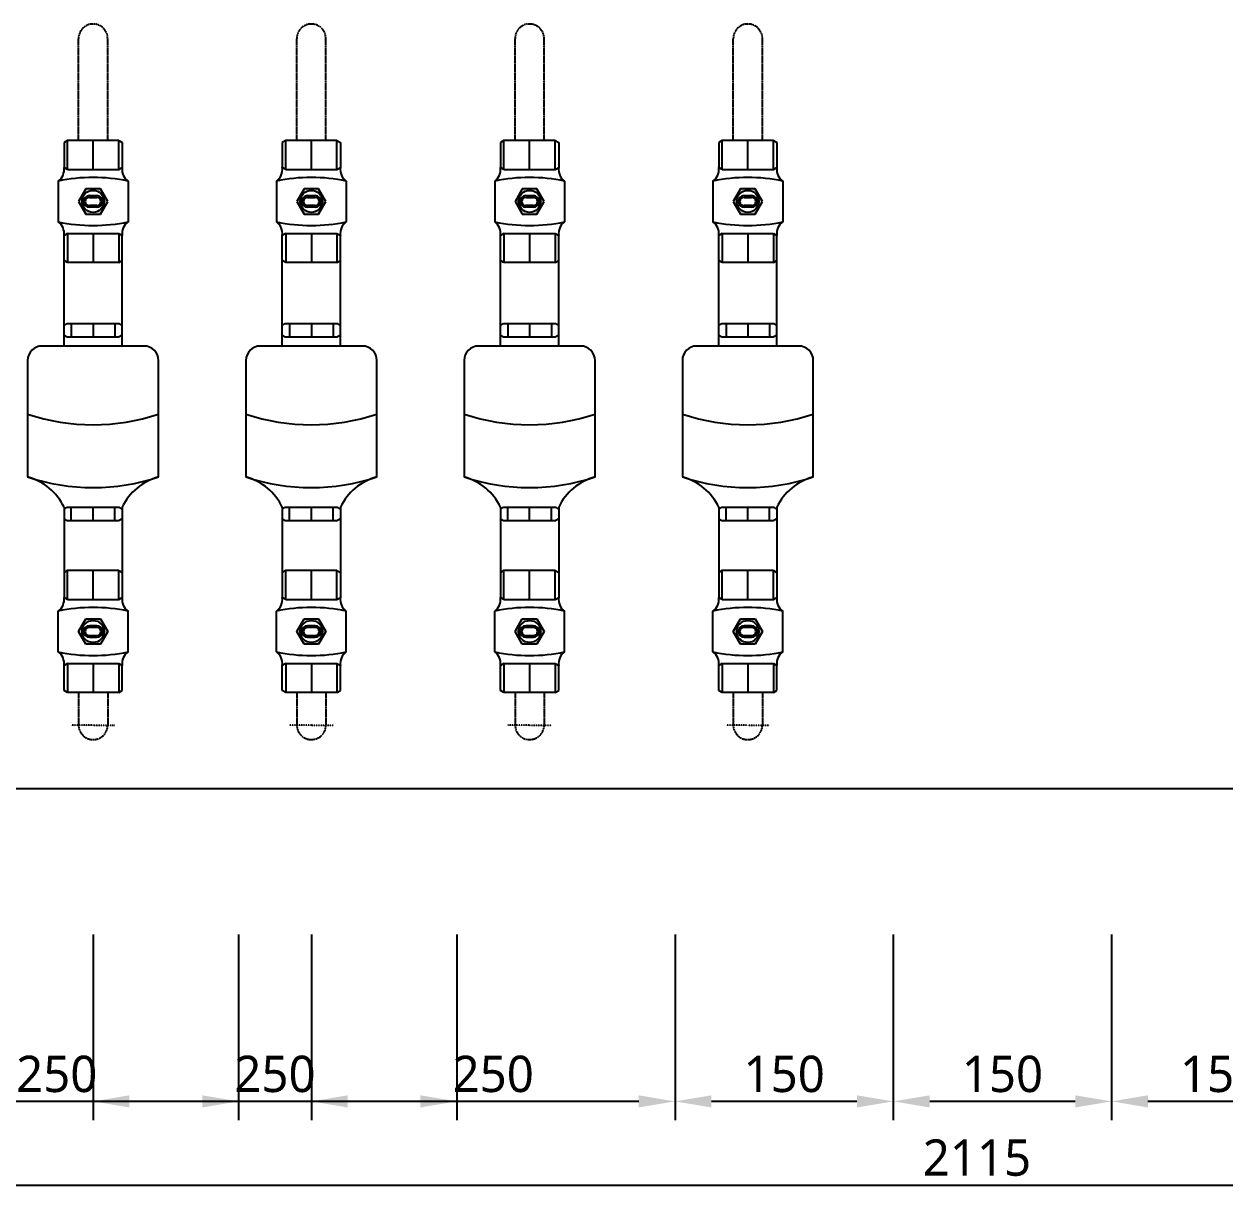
# Model space of a CAD drawing. Header units: millimetres. Extents: x -9013 to 516, y -36629 to 6082.
# Drawn here: x -4895 to -4070, y -32721 to -31910 of the extents above; entities that cross this region are included whole.
import ezdxf

# ---------------------------------------------------------------- set-up
doc = ezdxf.new("R2010")
doc.units = ezdxf.units.MM
doc.header["$LTSCALE"] = 0.05
for name, pattern in [('CENTER', [50.8, 31.75, -6.35, 6.35, -6.35]), ('CENTER2', [28.575, 19.05, -3.175, 3.175, -3.175]), ('DASHDOT', [0.618421, 0.309211, -0.154605, 0, -0.154605])]:
    doc.linetypes.add(name, pattern=pattern)
doc.layers.get('0').update_dxf_attribs({"lineweight": 18})
doc.layers.get('Defpoints').update_dxf_attribs({"color": 140, "lineweight": 18})
for name, color, linetype in [('2CONC', 4, 'Continuous'), ('HVAL___2CO', 7, 'Continuous'), ('HWAT__3CO', 1, 'Continuous'), ('HWAT___1DD', 4, 'DASHDOT'), ('HWAT___5CS', 3, 'CENTER2')]:
    doc.layers.add(name, color=color, linetype=linetype)
doc.layers.add('G-Anno-Std-Cntr', color=1, linetype='CENTER2', lineweight=18)
doc.styles.add('trebuchet_MS', font='trebuc.ttf')
doc.dimstyles.new('MGP', dxfattribs={"dimtxt": 2.5, "dimasz": 2.5, "dimexe": 1.25, "dimexo": 0.625, "dimtad": 1, "dimdec": 0, "dimtxsty": 'trebuchet_MS', "dimcen": 2.5, "dimclrt": 7, "dimadec": 0, "dimazin": 0, "dimtfac": 1, "dimtdec": 0, "dimtmove": 0, "dimatfit": 3, "dimfxl": 1.148294, "dimfxlon": 1, "dimarcsym": 2})

# ---------------------------------------------------------------- blocks, each defined once
blk = doc.blocks.new('*D673')
at = {"color": 0, "lineweight": -2, "transparency": 16777216}
for p, q in [((-5297.48, -32593.15), (-5297.48, -32720.98)), ((-3182.48, -32593.15), (-3182.48, -32720.98)), ((-5272.48, -32707.98), (-3207.48, -32707.98))]:
    blk.add_line(p, q, dxfattribs=at)
at = {"color": 0, "transparency": 16777216}
for points in [[(-5272.48, -32703.82), (-5272.48, -32712.15), (-5297.48, -32707.98)], [(-3207.48, -32703.82), (-3207.48, -32712.15), (-3182.48, -32707.98)]]:
    blk.add_solid(points, dxfattribs=at)
at = {"layer": 'Defpoints', "color": 0, "transparency": 16777216}
for p in [(-3182.48, -32376), (-5297.48, -32407.8), (-3182.48, -32707.98)]:
    blk.add_point(p, dxfattribs=at)
at = {"color": 7, "transparency": 16777216, "insert": (-4239.98, -32689.26), "char_height": 25, "attachment_point": 5, "style": 'trebuchet_MS'}
blk.add_mtext('2115', dxfattribs=at)
blk = doc.blocks.new('h-meter')
at = {"layer": 'HVAL___2CO'}
for p, q in [((-25.38, 45), (-105.38, 45)), ((-15.38, -35), (-15.38, 35)), ((-134.19, 20), (-135.38, 17.94)), ((-135.38, 17.94), (-135.38, -17.94)), ((-126.24, 20), (-134.19, 20)), ((-127.43, 20), (-126.24, 17.94)), ((-126.24, 17.94), (-126.24, -17.94)), ((-15.38, 20), (-1.19, 20)), ((-7.95, 20), (-9.14, 17.94)), ((-9.14, 17.94), (-9.14, -17.94)), ((-1.19, 20), (0, 17.94)), ((0, 17.94), (0, -17.94)), ((-135.38, 15), (-126.24, 15)), ((0, 15), (-9.14, 15)), ((-135.38, 0), (-126.24, 0)), ((0, 0), (-9.14, 0)), ((-135.38, -15), (-126.24, -15)), ((0, -15), (-9.14, -15)), ((-134.19, -20), (-135.38, -17.94)), ((-126.24, -20), (-134.19, -20)), ((-127.43, -20), (-126.24, -17.94)), ((-15.38, -20), (-1.19, -20)), ((-7.95, -20), (-9.14, -17.94)), ((-1.19, -20), (0, -17.94)), ((-105.38, -45), (-25.38, -45))]:
    blk.add_line(p, q, dxfattribs=at)
for centre, radius, start, end in [((-142.55, 54.81), 38.44, 295.10263, 345.21206), ((28.23, 0), 140.99, 161.38677, 198.61323), ((71.48, 0), 140.99, 161.38677, 198.61323), ((-25.38, 35), 10, 0, 90), ((-142.55, -54.81), 38.44, 14.78794, 64.89737), ((-25.38, -35), 10, 270, 0)]:
    blk.add_arc(centre, radius, start, end, dxfattribs=at)
blk = doc.blocks.new('water meter v')
at = {"layer": 'HVAL___2CO'}
h = blk.add_hatch(color=256, dxfattribs=at)
h.paths.add_polyline_path([(-5839.09, 3714.36), (-5829.09, 3714.36), (-5824.09, 3705.7), (-5829.09, 3697.04), (-5839.09, 3697.04), (-5844.09, 3705.7)])
h.paths.add_polyline_path([(-5834.09, 3698.1, 1), (-5834.09, 3713.3, 1)], flags=16)
h.paths.add_polyline_path([(-5836.69, 3701.7), (-5831.49, 3701.7, 1), (-5831.49, 3709.7), (-5836.69, 3709.7, 1)], flags=0)
h.paths.add_polyline_path([(-5836.69, 3702.9), (-5831.49, 3702.9, 1), (-5831.49, 3708.5), (-5836.69, 3708.5, 1)], flags=0)
h = blk.add_hatch(color=256, dxfattribs=at)
h.paths.add_polyline_path([(-5836.69, 3701.7, -1), (-5836.69, 3709.7), (-5831.49, 3709.7, -1), (-5831.49, 3701.7)])
h.paths.add_polyline_path([(-5831.49, 3702.9, 1), (-5831.49, 3708.5), (-5836.69, 3708.5, 1), (-5836.69, 3702.9)], flags=16)
h = blk.add_hatch(color=256, dxfattribs=at)
h.paths.add_polyline_path([(-5839.09, 3401.43), (-5829.09, 3401.43), (-5824.09, 3410.09), (-5829.09, 3418.75), (-5839.09, 3418.75), (-5844.09, 3410.09)])
h.paths.add_polyline_path([(-5834.09, 3417.69, -1), (-5834.09, 3402.49, -1)], flags=16)
h.paths.add_polyline_path([(-5836.69, 3414.09), (-5831.49, 3414.09, -1), (-5831.49, 3406.09), (-5836.69, 3406.09, -1)], flags=0)
h.paths.add_polyline_path([(-5836.69, 3412.89), (-5831.49, 3412.89, -1), (-5831.49, 3407.29), (-5836.69, 3407.29, -1)], flags=0)
h = blk.add_hatch(color=256, dxfattribs=at)
h.paths.add_polyline_path([(-5836.69, 3414.09, 1), (-5836.69, 3406.09), (-5831.49, 3406.09, 1), (-5831.49, 3414.09)])
h.paths.add_polyline_path([(-5831.49, 3412.89, -1), (-5831.49, 3407.29), (-5836.69, 3407.29, -1), (-5836.69, 3412.89)], flags=16)
for p, q in [((-5851.69, 3747.7), (-5854.09, 3746.31)), ((-5816.49, 3747.7), (-5851.69, 3747.7)), ((-5851.69, 3727.7), (-5851.69, 3747.7)), ((-5834.09, 3727.7), (-5834.09, 3747.7)), ((-5816.49, 3747.7), (-5814.09, 3746.31)), ((-5816.49, 3727.7), (-5816.49, 3747.7)), ((-5854.09, 3746.31), (-5854.09, 3729.08)), ((-5814.09, 3746.31), (-5814.09, 3729.08)), ((-5851.69, 3727.7), (-5854.09, 3729.08)), ((-5851.69, 3727.7), (-5816.49, 3727.7)), ((-5816.49, 3727.7), (-5814.09, 3729.08)), ((-5858.09, 3719.7), (-5858.09, 3691.7)), ((-5810.09, 3719.7), (-5810.09, 3691.7)), ((-5839.09, 3714.36), (-5844.09, 3705.7)), ((-5829.09, 3714.36), (-5839.09, 3714.36)), ((-5836.69, 3709.7), (-5831.49, 3709.7)), ((-5836.69, 3708.5), (-5831.49, 3708.5)), ((-5824.09, 3705.7), (-5829.09, 3714.36)), ((-5844.09, 3705.7), (-5839.09, 3697.04)), ((-5831.49, 3702.9), (-5836.69, 3702.9)), ((-5831.49, 3701.7), (-5836.69, 3701.7)), ((-5829.09, 3697.04), (-5824.09, 3705.7)), ((-5839.09, 3697.04), (-5829.09, 3697.04)), ((-5851.69, 3683.7), (-5854.09, 3682.31)), ((-5854.09, 3665.08), (-5854.09, 3682.31)), ((-5851.69, 3683.7), (-5851.69, 3663.7)), ((-5851.69, 3683.7), (-5816.49, 3683.7)), ((-5834.09, 3683.7), (-5834.09, 3663.7)), ((-5816.49, 3683.7), (-5816.49, 3663.7)), ((-5816.49, 3683.7), (-5814.09, 3682.31)), ((-5814.09, 3665.08), (-5814.09, 3682.31)), ((-5851.69, 3663.7), (-5854.09, 3665.08)), ((-5816.49, 3663.7), (-5814.09, 3665.08)), ((-5816.49, 3663.7), (-5851.69, 3663.7)), ((-5851.69, 3452.09), (-5854.09, 3450.71)), ((-5854.09, 3450.71), (-5854.09, 3433.48)), ((-5816.49, 3452.09), (-5851.69, 3452.09)), ((-5851.69, 3432.09), (-5851.69, 3452.09)), ((-5834.09, 3432.09), (-5834.09, 3452.09)), ((-5816.49, 3452.09), (-5814.09, 3450.71)), ((-5816.49, 3432.09), (-5816.49, 3452.09)), ((-5814.09, 3450.71), (-5814.09, 3433.48)), ((-5851.69, 3432.09), (-5854.09, 3433.48)), ((-5851.69, 3432.09), (-5816.49, 3432.09)), ((-5816.49, 3432.09), (-5814.09, 3433.48)), ((-5858.09, 3396.09), (-5858.09, 3424.09)), ((-5844.09, 3410.09), (-5839.09, 3418.75)), ((-5839.09, 3418.75), (-5829.09, 3418.75)), ((-5829.09, 3418.75), (-5824.09, 3410.09)), ((-5810.09, 3396.09), (-5810.09, 3424.09)), ((-5839.09, 3401.43), (-5844.09, 3410.09)), ((-5831.49, 3414.09), (-5836.69, 3414.09)), ((-5831.49, 3412.89), (-5836.69, 3412.89)), ((-5824.09, 3410.09), (-5829.09, 3401.43)), ((-5829.09, 3401.43), (-5839.09, 3401.43)), ((-5836.69, 3407.29), (-5831.49, 3407.29)), ((-5836.69, 3406.09), (-5831.49, 3406.09)), ((-5851.69, 3388.09), (-5854.09, 3386.71)), ((-5854.09, 3369.48), (-5854.09, 3386.71)), ((-5851.69, 3388.09), (-5851.69, 3368.09)), ((-5851.69, 3388.09), (-5816.49, 3388.09)), ((-5834.09, 3388.09), (-5834.09, 3368.09)), ((-5816.49, 3388.09), (-5814.09, 3386.71)), ((-5816.49, 3388.09), (-5816.49, 3368.09)), ((-5814.09, 3369.48), (-5814.09, 3386.71)), ((-5851.69, 3368.09), (-5854.09, 3369.48)), ((-5816.49, 3368.09), (-5851.69, 3368.09)), ((-5816.49, 3368.09), (-5814.09, 3369.48))]:
    blk.add_line(p, q, dxfattribs=at)
for centre in [(-5834.09, 3705.7), (-5834.09, 3410.09)]:
    blk.add_circle(centre, 7.6, dxfattribs=at)
for centre, radius, start, end in [((-5863.79, 3727.67), 9.8, 305.55909, 8.27516), ((-5804.39, 3727.67), 9.8, 171.72484, 234.44091), ((-5834.09, 3606.49), 115.72, 78.03035, 101.96965), ((-5836.69, 3705.7), 4, 90, 270), ((-5836.69, 3705.7), 4, 90, 270), ((-5836.69, 3705.7), 2.8, 90, 270), ((-5831.49, 3705.7), 4, 270, 90), ((-5831.49, 3705.7), 2.8, 270, 90), ((-5863.79, 3683.72), 9.8, 351.72484, 54.44091), ((-5834.09, 3804.9), 115.72, 258.03035, 281.96965), ((-5804.39, 3683.72), 9.8, 125.55909, 188.27516), ((-5863.79, 3432.07), 9.8, 305.55909, 8.27516), ((-5834.09, 3310.89), 115.72, 78.03035, 101.96965), ((-5804.39, 3432.07), 9.8, 171.72484, 234.44091), ((-5836.69, 3410.09), 4, 90, 270), ((-5836.69, 3410.09), 4, 90, 270), ((-5836.69, 3410.09), 2.8, 90, 270), ((-5831.49, 3410.09), 4, 270, 90), ((-5831.49, 3410.09), 2.8, 270, 90), ((-5863.79, 3388.12), 9.8, 351.72484, 54.44091), ((-5834.09, 3509.3), 115.72, 258.03035, 281.96965), ((-5804.39, 3388.12), 9.8, 125.55909, 188.27516)]:
    blk.add_arc(centre, radius, start, end, dxfattribs=at)
at = {"layer": 'HWAT__3CO'}
for p, q in [((-5854.09, 3620.54), (-5854.09, 3665.08)), ((-5814.09, 3620.54), (-5814.09, 3665.08)), ((-5854.09, 3487.54), (-5854.09, 3450.71)), ((-5814.09, 3487.54), (-5814.09, 3450.71))]:
    blk.add_line(p, q, dxfattribs=at)
at = {"layer": 'HWAT___1DD'}
for q in [(-5849.09, 3345.76), (-5819.09, 3345.76)]:
    blk.add_line((-5834.09, 3345.76), q, dxfattribs=at)
at = {"layer": 'HWAT___5CS'}
for p, q in [((-5844.09, 3747.7), (-5844.09, 3817.7)), ((-5824.09, 3747.7), (-5824.09, 3817.7)), ((-5844.09, 3368.09), (-5844.09, 3345.76)), ((-5824.09, 3368.09), (-5824.09, 3345.76))]:
    blk.add_line(p, q, dxfattribs=at)
for centre, start, end in [((-5834.09, 3817.7), 0, 180), ((-5834.09, 3345.76), 180, 0)]:
    blk.add_arc(centre, 10, start, end, dxfattribs=at)
at = {"rotation": 89.99999999999999}
blk.add_blockref('h-meter', (-5834.09, 3621.73), dxfattribs=at)
blk = doc.blocks.new('*D702')
at = {"color": 0, "lineweight": -2, "transparency": 16777216}
for p, q in [((-4147.48, -32535.62), (-4147.48, -32663.45)), ((-3997.48, -32549.46), (-3997.48, -32663.45)), ((-4022.48, -32650.45), (-4122.48, -32650.45))]:
    blk.add_line(p, q, dxfattribs=at)
at = {"color": 0, "transparency": 16777216}
for points in [[(-4122.48, -32646.28), (-4122.48, -32654.62), (-4147.48, -32650.45)], [(-4022.48, -32646.28), (-4022.48, -32654.62), (-3997.48, -32650.45)]]:
    blk.add_solid(points, dxfattribs=at)
at = {"layer": 'Defpoints', "color": 0, "transparency": 16777216}
for p in [(-4147.48, -32391.78), (-3997.48, -32543.46), (-4147.48, -32650.45)]:
    blk.add_point(p, dxfattribs=at)
at = {"color": 7, "transparency": 16777216, "insert": (-4072.48, -32631.73), "char_height": 25, "attachment_point": 5, "style": 'trebuchet_MS'}
blk.add_mtext('150', dxfattribs=at)
blk = doc.blocks.new('*D703')
at = {"color": 0, "lineweight": -2, "transparency": 16777216}
for p, q in [((-4297.48, -32535.62), (-4297.48, -32663.45)), ((-4147.48, -32535.62), (-4147.48, -32663.45)), ((-4172.48, -32650.45), (-4272.48, -32650.45))]:
    blk.add_line(p, q, dxfattribs=at)
at = {"color": 0, "transparency": 16777216}
for points in [[(-4272.48, -32646.28), (-4272.48, -32654.62), (-4297.48, -32650.45)], [(-4172.48, -32646.28), (-4172.48, -32654.62), (-4147.48, -32650.45)]]:
    blk.add_solid(points, dxfattribs=at)
at = {"layer": 'Defpoints', "color": 0, "transparency": 16777216}
for p in [(-4297.48, -32391.78), (-4147.48, -32419.36), (-4297.48, -32650.45)]:
    blk.add_point(p, dxfattribs=at)
at = {"color": 7, "transparency": 16777216, "insert": (-4222.48, -32631.73), "char_height": 25, "attachment_point": 5, "style": 'trebuchet_MS'}
blk.add_mtext('150', dxfattribs=at)
blk = doc.blocks.new('*D704')
at = {"color": 0, "lineweight": -2, "transparency": 16777216}
for p, q in [((-4447.48, -32535.62), (-4447.48, -32663.45)), ((-4297.48, -32535.62), (-4297.48, -32663.45)), ((-4322.48, -32650.45), (-4422.48, -32650.45))]:
    blk.add_line(p, q, dxfattribs=at)
at = {"color": 0, "transparency": 16777216}
for points in [[(-4422.48, -32646.28), (-4422.48, -32654.62), (-4447.48, -32650.45)], [(-4322.48, -32646.28), (-4322.48, -32654.62), (-4297.48, -32650.45)]]:
    blk.add_solid(points, dxfattribs=at)
at = {"layer": 'Defpoints', "color": 0, "transparency": 16777216}
for p in [(-4447.48, -32391.78), (-4297.48, -32391.78), (-4447.48, -32650.45)]:
    blk.add_point(p, dxfattribs=at)
at = {"color": 7, "transparency": 16777216, "insert": (-4372.48, -32631.73), "char_height": 25, "attachment_point": 5, "style": 'trebuchet_MS'}
blk.add_mtext('150', dxfattribs=at)
blk = doc.blocks.new('*D705')
at = {"color": 0, "lineweight": -2, "transparency": 16777216}
for p, q in [((-4697.48, -32535.62), (-4697.48, -32663.45)), ((-4447.48, -32535.62), (-4447.48, -32663.45)), ((-4472.48, -32650.45), (-4672.48, -32650.45))]:
    blk.add_line(p, q, dxfattribs=at)
at = {"color": 0, "transparency": 16777216}
for points in [[(-4672.48, -32646.28), (-4672.48, -32654.62), (-4697.48, -32650.45)], [(-4472.48, -32646.28), (-4472.48, -32654.62), (-4447.48, -32650.45)]]:
    blk.add_solid(points, dxfattribs=at)
at = {"layer": 'Defpoints', "color": 0, "transparency": 16777216}
for p in [(-4697.48, -32391.78), (-4447.48, -32391.78), (-4697.48, -32650.45)]:
    blk.add_point(p, dxfattribs=at)
at = {"color": 7, "transparency": 16777216, "insert": (-4572.48, -32631.73), "char_height": 25, "attachment_point": 5, "style": 'trebuchet_MS'}
blk.add_mtext('250', dxfattribs=at)
blk = doc.blocks.new('*D706')
at = {"color": 0, "lineweight": -2, "transparency": 16777216}
for p, q in [((-4847.48, -32535.62), (-4847.48, -32663.45)), ((-4597.48, -32535.62), (-4597.48, -32663.45)), ((-4622.48, -32650.45), (-4822.48, -32650.45))]:
    blk.add_line(p, q, dxfattribs=at)
at = {"color": 0, "transparency": 16777216}
for points in [[(-4822.48, -32646.28), (-4822.48, -32654.62), (-4847.48, -32650.45)], [(-4622.48, -32646.28), (-4622.48, -32654.62), (-4597.48, -32650.45)]]:
    blk.add_solid(points, dxfattribs=at)
at = {"layer": 'Defpoints', "color": 0, "transparency": 16777216}
for p in [(-4847.48, -32391.78), (-4597.48, -32391.78), (-4847.48, -32650.45)]:
    blk.add_point(p, dxfattribs=at)
at = {"color": 7, "transparency": 16777216, "insert": (-4722.48, -32631.73), "char_height": 25, "attachment_point": 5, "style": 'trebuchet_MS'}
blk.add_mtext('250', dxfattribs=at)
blk = doc.blocks.new('*D716')
at = {"color": 0, "lineweight": -2, "transparency": 16777216}
for p, q in [((-4997.48, -32535.62), (-4997.48, -32663.45)), ((-4747.48, -32535.62), (-4747.48, -32663.45)), ((-4772.48, -32650.45), (-4972.48, -32650.45))]:
    blk.add_line(p, q, dxfattribs=at)
at = {"color": 0, "transparency": 16777216}
for points in [[(-4972.48, -32646.28), (-4972.48, -32654.62), (-4997.48, -32650.45)], [(-4772.48, -32646.28), (-4772.48, -32654.62), (-4747.48, -32650.45)]]:
    blk.add_solid(points, dxfattribs=at)
at = {"layer": 'Defpoints', "color": 0, "transparency": 16777216}
for p in [(-4997.48, -32391.78), (-4747.48, -32391.78), (-4997.48, -32650.45)]:
    blk.add_point(p, dxfattribs=at)
at = {"color": 7, "transparency": 16777216, "insert": (-4872.48, -32631.73), "char_height": 25, "attachment_point": 5, "style": 'trebuchet_MS'}
blk.add_mtext('250', dxfattribs=at)

msp = doc.modelspace()

# ---------------------------------------------------------------- linework, layer by layer
at = {"layer": '2CONC', "lineweight": -3}
msp.add_line((-5297.48, -32435.31), (-3182.48, -32435.31), dxfattribs=at)

# ---------------------------------------------------------------- block references
at = {"layer": 'G-Anno-Std-Cntr', "linetype": 'CENTER'}
for p in [(986.61, -35737.53), (1136.61, -35737.53), (1286.61, -35737.53), (1436.61, -35737.53)]:
    msp.add_blockref('water meter v', p, dxfattribs=at)

# ---------------------------------------------------------------- dimensions: what is measured, and where the dimension line sits
for base, p1, p2, picture, middle in [((-3182.48, -32707.98), (-5297.48, -32407.8), (-3182.48, -32376), '*D673', (-4239.98, -32689.26)), ((-4997.48, -32650.45), (-4747.48, -32391.78), (-4997.48, -32391.78), '*D716', (-4872.48, -32631.73)), ((-4847.48, -32650.45), (-4597.48, -32391.78), (-4847.48, -32391.78), '*D706', (-4722.48, -32631.73)), ((-4697.48, -32650.45), (-4447.48, -32391.78), (-4697.48, -32391.78), '*D705', (-4572.48, -32631.73)), ((-4447.48, -32650.45), (-4297.48, -32391.78), (-4447.48, -32391.78), '*D704', (-4372.48, -32631.73)), ((-4297.48, -32650.45), (-4147.48, -32419.36), (-4297.48, -32391.78), '*D703', (-4222.48, -32631.73)), ((-4147.48, -32650.45), (-3997.48, -32543.46), (-4147.48, -32391.78), '*D702', (-4072.48, -32631.73))]:
    dim = msp.add_linear_dim(base=base, p1=p1, p2=p2, dimstyle='MGP', override={"dimscale": 100, "dimtxt": 0.25, "dimasz": 0.25, "dimexe": 0.13, "dimexo": 0.06, "dimgap": 0.06, "dimarcsym": 1})
    dim.commit()
    dim.dimension.update_dxf_attribs({"geometry": picture, "text_midpoint": middle})

doc.saveas('drawing.dxf')
